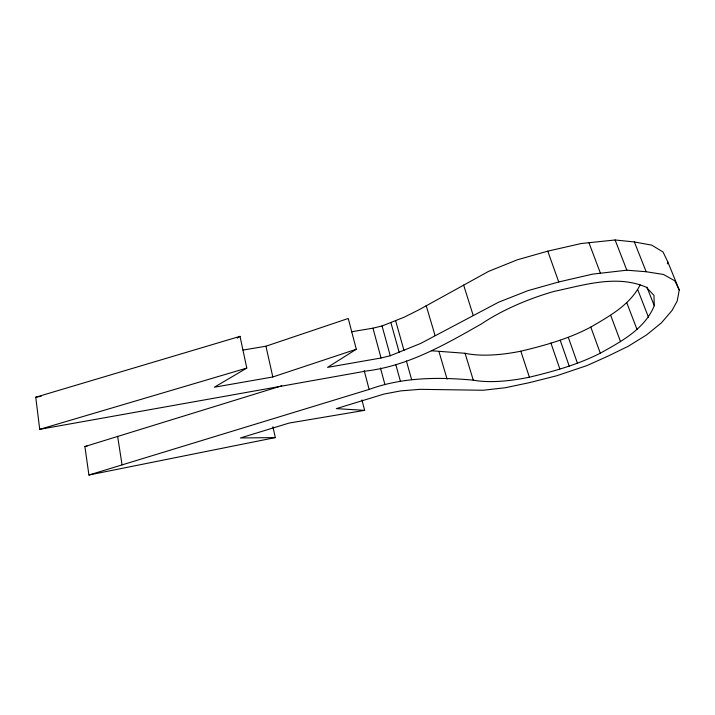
<?xml version="1.0" encoding="UTF-8"?>
<svg xmlns="http://www.w3.org/2000/svg" width="715" height="715" viewBox="0 0 715 715"><rect width="100%" height="100%" fill="white"/><g stroke="black" fill="none" stroke-linecap="round" stroke-linejoin="round"><path stroke-width="1.07" d="M667.417 263.853L667.739 261.717L663.02 251.984L651.723 245.138L634.357 241.947L615.106 239.981L581.259 243.511L547.762 251.162L517.311 259.795L488.524 271.414L419.428 309.559L404.091 317.237L382.06 325.951L372.962 328.167L351.369 331.805M667.739 261.717L679.25 289.95L677.177 301.095L671.957 310.578L661.402 322.867L646.387 335.04L628.029 346.391L607.491 356.356L587.006 365.562L556.797 375.741L529.538 382.623L505.353 387.727L483.108 390.256L420.08 389.335L400.641 390.891L383.946 394.081L336.327 408.631L364.641 410.347L361.951 399.917M431.377 350.752L465.054 353.281A103.452 38.941 -19 0 0 520.815 351.199C544.866 345.47 568.845 338.749 590.796 327.086C609.287 316.227 630.192 304.831 640.104 284.919M281.773 385.787L84.906 446.553L88.919 475.019L369.128 389.416C402.554 377.207 438.34 376.948 473.294 380.157A104.703 36.653 -18.7 0 0 529.404 377.198C553.705 371.362 577.926 364.605 600.287 353.183C621.112 341.573 644.832 329.025 654.27 305.725L653.957 295.313L646.262 287.224C616.464 274.372 583.851 285.142 553.937 291.434A105.302 37.046 -18.8 0 0 481.579 323.832C445.597 344.255 408.801 365.669 366.947 370.906L39.718 429.331L35.75 397.218L240.017 336.354L246.791 368.091L214.339 387.217L272.817 376.966L356.293 349.251L348.25 318.479L265.944 346.212L243.046 350.073M356.293 349.251L327.542 367.376L381.041 358.001L390.247 355.748L420.697 343.423L498.614 302.195L527.876 290.674L558.755 281.96L592.672 274.122L626.841 270.19L646.172 271.736L663.565 274.48L674.754 280.789L679.25 289.95M237.201 338.088L240.017 336.354M39.718 429.331L246.791 368.091M88.919 475.019L275.302 437.598L272.924 426.721M84.906 446.553L87.087 446.124M35.75 397.218L41.229 396.289M364.641 410.347L289.155 423.057L240.392 437.964L275.302 437.598M634.357 241.947L646.172 271.736M646.959 287.189L654.27 305.725M637.825 289.915L648.451 317.183M615.106 239.981L626.841 270.19M626.769 302.686L637.029 329.472M588.972 242.787L600.457 273.309M610.69 315.315L620.557 341.699M590.796 327.086L600.287 353.183M547.762 251.162L558.755 281.96M568.336 337.4L577.479 363.327M560.22 340.26L569.256 366.178M550.89 342.977L559.818 368.904M520.815 351.199L529.404 377.198M463.624 285.035L473.241 315.547M465.054 353.281L473.294 380.157M426.149 305.457L435.069 335.558M438.992 351.7L447.098 379.111M395.627 320.74L404.02 350.573M406.379 360.941L411.626 379.638M390.917 322.724L399.229 352.531M395.833 364.704L400.436 381.381M382.06 325.951L390.247 355.748M372.962 328.167L381.041 358.001M380.452 367.993L384.965 384.724M364.185 370.567L369.128 389.416M265.944 346.212L272.817 376.966M117.635 436.365L122.042 464.822"/></g></svg>
